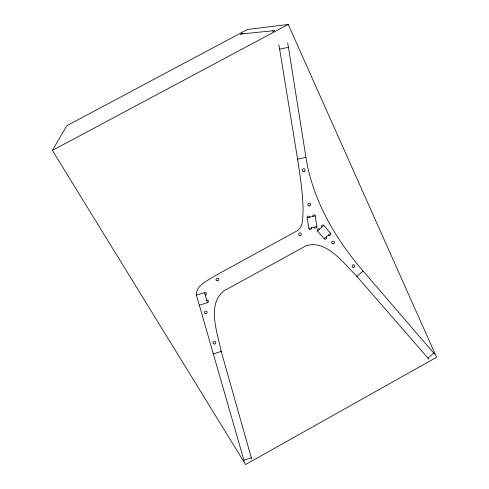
<?xml version="1.0" encoding="UTF-8"?>
<svg xmlns="http://www.w3.org/2000/svg" width="489" height="489" viewBox="0 0 489 489"><rect width="100%" height="100%" fill="white"/><g stroke="black" fill="none" stroke-linecap="round" stroke-linejoin="round"><path stroke-width="0.73" d="M52.396 150.423L66.706 125.807L247.41 29.481L288.229 24.45L436.604 357.276L245.588 464.55L52.396 150.423L288.229 24.45M326.371 236.945A1.4 1.278 -45.4 0 1 326.163 238.846A1.4 1.278 -45.4 0 1 324.28 238.809L317.526 231.04L323.834 225.411L330.552 233.222A1.4 1.278 -46.3 0 1 330.35 235.111A1.4 1.278 -46.3 0 1 328.461 235.087M324.28 238.809L330.552 233.222M428.816 359.164L427.942 358.113L433.725 353.07L363.082 271.004C335.197 238.669 312.722 200.117 305.949 157.47L288.461 47.347A18.111 4.224 80.3 0 0 287.624 42.922M244.213 461.384L243.913 460.161L251.291 457.71L221.224 351.45C217.77 333.718 206.37 304.665 223.834 290.949L305.772 245.93C326.42 238.779 344.244 264.109 356.958 276.419L427.942 358.113M199.31 305.16L207.428 302.703A1.412 1.302 -22.5 0 0 208.424 301.041A1.412 1.302 -22.5 0 0 206.719 300.197M243.913 460.161L196.413 295.105L204.579 292.648A1.418 1.308 -22.3 0 1 206.297 293.498A1.418 1.308 -22.3 0 1 205.294 295.173M309.843 217.183A1.424 1.314 -47 0 0 308.272 216.169A1.424 1.314 -47 0 0 307.141 217.825L308.877 228.455L316.915 226.517L315.228 215.9A1.424 1.314 -47.6 0 0 313.669 214.885A1.424 1.314 -47.6 0 0 312.532 216.541M307.141 217.825L315.228 215.9M196.413 295.105C196.003 284.995 208.235 280.441 215.258 275.674L298.027 230.307C303.706 225.515 302.593 216.841 303.082 210.166C302.832 193.1 300.246 176.181 297.612 159.353L279.641 49.138L288.461 47.347M240.429 34.621A14.621 2.586 79.5 0 1 241.04 33.992L274.665 30.605M241.04 33.992L243.675 33.472M305.741 157.354L297.41 159.237M362.832 270.784L363.082 271.004L356.958 276.419L356.713 276.193M317.526 231.04L317.538 231.052A1.412 1.296 -46 0 1 317.722 229.127A1.412 1.296 -46 0 1 319.629 229.164M433.725 353.07L434.587 354.134M221.114 351.139L221.224 351.45L213.338 353.908L213.235 353.596M204.579 292.648L207.428 302.703M251.291 457.71L251.658 459.067M316.915 226.517A1.412 1.302 -46.2 0 1 315.784 228.161A1.412 1.302 -46.2 0 1 314.238 227.165M311.554 227.807A1.412 1.302 -45.6 0 1 310.429 229.451A1.412 1.302 -45.6 0 1 308.877 228.455M272.489 31.033A18.142 4.01 80.1 0 1 273.797 31.706M278.791 44.701A18.142 4.01 80.1 0 1 279.641 49.138M321.731 227.287A1.412 1.296 -46.9 0 1 321.939 225.368A1.412 1.296 -46.9 0 1 323.834 225.411M214.2 344.011A1.388 1.247 -22.7 0 0 215.735 342.233A1.388 1.247 -22.7 0 0 213.412 342.007A1.388 1.247 -22.7 0 0 214.2 344.011M205.508 313.59A1.406 1.29 -22 0 0 207.067 311.774A1.406 1.29 -22 0 0 204.695 311.511A1.406 1.29 -22 0 0 205.508 313.59M217.226 280.851A1.418 1.32 -25.2 0 0 218.711 278.944A1.418 1.32 -25.2 0 0 216.303 278.761A1.418 1.32 -25.2 0 0 217.226 280.851M300.118 235.576A1.412 1.308 -43.5 0 0 301.083 233.363A1.412 1.308 -43.5 0 0 298.736 233.785A1.412 1.308 -43.5 0 0 300.118 235.576M333.254 243.766A1.394 1.265 -45.5 0 0 334.024 241.529A1.394 1.265 -45.5 0 0 331.756 242.165A1.394 1.265 -45.5 0 0 333.254 243.766M353.608 267.287A1.369 1.222 -44.2 0 0 354.384 265.105A1.369 1.222 -44.2 0 0 352.166 265.735A1.369 1.222 -44.2 0 0 353.608 267.287M304.109 171.468A1.461 1.369 -55.9 0 0 304.598 169.011A1.461 1.369 -55.9 0 0 302.3 169.927A1.461 1.369 -55.9 0 0 304.109 171.468M309.494 205.845A1.43 1.326 -49.3 0 0 310.215 203.503A1.43 1.326 -49.3 0 0 307.893 204.188A1.43 1.326 -49.3 0 0 309.494 205.845"/></g></svg>
